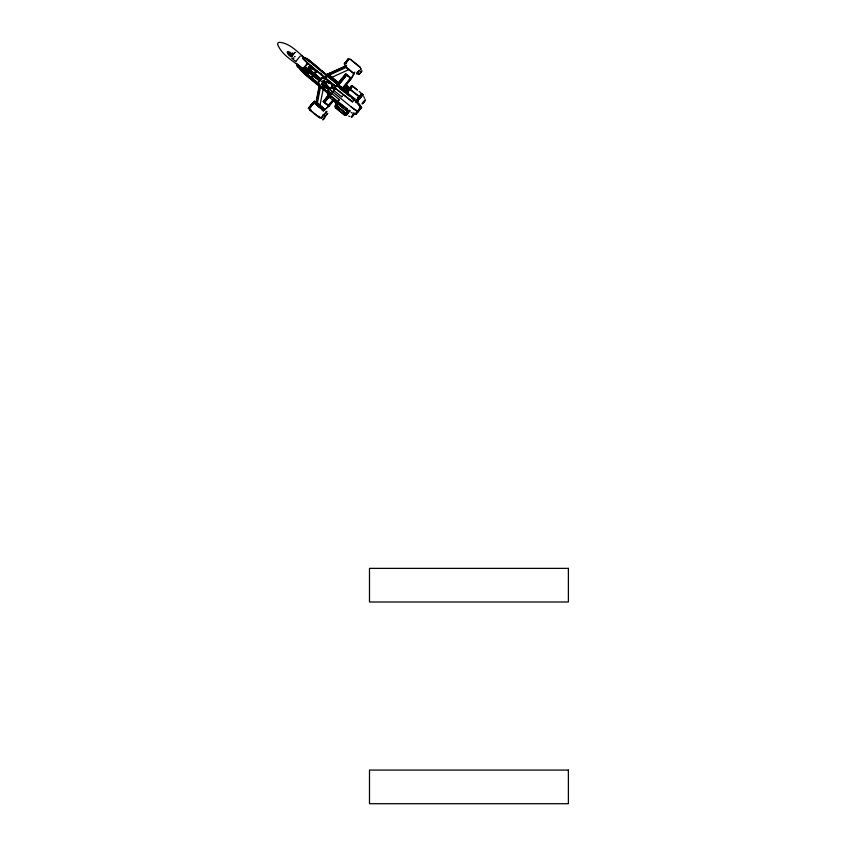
<?xml version="1.0" encoding="UTF-8"?>
<svg xmlns="http://www.w3.org/2000/svg" width="846" height="846" viewBox="0 0 846 846"><rect width="100%" height="100%" fill="white"/><g stroke="black" fill="none" stroke-linecap="round" stroke-linejoin="round"><path stroke-width="1.27" d="M334.699 87.593L335.037 88.798M334.752 88.111L334.847 85.732L336.549 85.88A5.034 4.981 35.4 0 1 338.58 86.852L354.326 99.564L353.406 100.727M356.853 102.324L356.853 102.324A6.134 5.933 41.1 0 1 356.557 102.186M326.345 74.596L308.896 59.759L305.766 58.046A4.59 3.247 -42.1 0 0 304.401 57.676L302.519 58.353L306.781 62.593A24.978 3.849 39 0 0 313.327 68.325L334.857 86.292L334.847 85.732L334.773 86.916M337.057 104.174L336.433 105.729L346.543 113.745L336.507 105.951A1.269 0.687 38.7 0 1 336.137 105.57L337.194 103.455M293.71 58.427L293.456 57.94L293.647 58.48M334.752 87.466L334.72 86.842M290.982 54.43L290.538 55.244M336.359 105.338L336.888 104.597M290.961 55.032L290.03 54.588L292.145 56.566L290.368 54.197L290.982 54.377M336.518 105.242L335.989 106.236L336.412 105.676M345.062 114.612A6.134 5.911 36.7 0 0 346.321 115.331L346.204 115.384A5.88 5.668 36.7 0 1 344.914 114.622L344.66 114.601M346.363 112.941A5.88 1.491 38.9 0 0 347.473 113.755L347.473 113.755A2.898 0.719 -55 0 0 348.309 112.825L348.309 112.825A6.134 1.555 38.9 0 1 347.283 112.074M337.004 103.857C335.439 106.839 335.428 105.38 335.904 105.856A1.237 0.92 38.4 0 0 336.253 106.258L346.363 113.967L345.813 114.654M319.238 85.753L316.066 101.901L325.065 109.472M319.333 86.599L316.404 102.091L315.283 103.487L323.701 110.657L315.368 103.889L314.945 103.297L316.214 101.742L316.89 102.08M316.489 102.503L319.661 86.355M319.598 87.582L316.89 102.25M317.377 103.053L320.306 88.153M323.204 89.063L319.947 105.316M319.682 87.709L316.161 104.365L319.703 107.696M334.678 86.419C332.51 82.432 313.073 78.551 331.717 83.754C339.584 86.303 329.528 87.624 334.477 89.792L335.619 88.418M331.643 83.839L331.875 88.28L331.611 83.638L335.428 86.768M327.783 88.523L321.681 83.86L327.783 88.523L321.988 83.733L325.996 91.114L321.681 83.86L327.688 88.65L329.591 92.658L331.146 93.917L330.458 94.837L325.773 91.03L321.755 83.775L323.976 81.026L328.724 87.36L332.933 88.523M326.736 91.643L328.428 94.414L329.274 94.572A2.527 0.592 -12.6 0 0 330.173 94.488L330.3 95.408M358.45 100.156L357.773 101.129L358.45 100.156A5.88 4.135 38.6 0 1 357.192 99.342M362.532 94.868A6.197 5.975 36.7 0 1 362.723 95.122L362.532 95.186A5.933 4.219 39.8 0 0 361.686 94.287M334.836 86.377L334.847 85.732M321.787 87.603L318.35 82.337L321.861 77.98L327.709 80.222L331.812 83.553L324.039 81.184M331.6 83.955L331.717 88.196M345.665 92.055L346.151 92.648M346.014 91.643L354.855 98.993L353.226 100.96M345.676 114.548A5.88 4.135 38.4 0 0 346.469 115.014L347.008 114.443A6.134 4.315 38.4 0 1 345.697 113.607M355.806 101.552A6.134 5.911 37.1 0 0 356.938 102.176L357.255 101.647A5.88 5.668 37.1 0 1 356.177 101.055M348.457 90.258L347.685 88.946A3.5 0.529 39 0 1 345.75 86.969L345.284 85.848L348.869 89.359L350.191 87.952L348.531 89.962M362.458 95.291L362.056 95.852L362.723 95.143M357.255 101.647L357.054 102.028A2.898 0.571 -62.2 0 0 357.128 101.943L356.949 102.154M361.506 96.423L360.766 97.427A2.898 0.719 -46.7 0 0 361.475 96.433L361.506 96.423A5.933 1.576 39.3 0 0 360.819 95.799M344.555 87.624L345.464 88.788L344.523 89.866L343.064 88.608L351.238 78.509L354.865 72.069M354.273 73.242L351.418 78.318L345.38 85.774M312.015 69.065L312.629 68.547A2.03 0.941 39.4 0 1 313.528 69.097C316.467 73.655 315.653 70.482 315.949 71.075M362.416 94.213L361.887 94.794M348.097 90.353L346.86 92.193L348.15 90.342M346.744 92.531L348.076 90.332M346.86 92.404L347.981 90.49L346.997 92.087M350.646 87.413L349.948 88.069M351.111 87.138L349.842 88.407L347.769 86.324M359.138 97.607A5.88 1.491 39 0 0 359.994 98.242L359.19 99.373A6.134 1.555 39 0 1 358.038 98.506M308.166 73.708L307.965 74.311A2.03 1.703 38.2 0 0 308.631 75.157M336.137 105.316L346.321 113.977M303.344 69.002L304.116 68.029M306.337 70.461L305.607 71.381L307.278 72.693L306.918 73.126C301.959 68.272 312.565 74.184 306.21 70.63M306.918 73.126L307.976 71.783L307.257 72.682M339.701 88.481L344.798 92.595M340.05 88.047L336.327 83.606L316.224 67.225A19.289 2.972 39 0 1 309.509 61.346L306.897 58.712L307.13 59.77M335.545 88.904L335.735 88.872A2.242 2.21 35.4 0 1 336.539 89.221L352.623 101.732M295.772 61.462L300.277 56.026M346.659 109.113L347.103 108.595L345.58 110.424L346.881 108.827L330.987 96.095A2.242 2.094 37.4 0 1 330.479 95.408M308.79 108.129L312.481 103.624M309.171 108.425L311.095 109.98M309.689 107.791L310.091 107.294M311.465 105.782L314.226 102.239L311.751 105.211M320.972 118.133L323.246 115.437M337.089 103.952L336.296 103.18A2.527 0.888 38.9 0 1 335.079 101.605L335.069 101.383A1.565 0.55 38.9 0 0 334.974 101.118L334.921 101.256A2.898 1.026 38.9 0 0 336.296 103.18L336.518 103.487A2.104 0.74 38.9 0 1 335.333 101.784A1.988 0.698 38.9 0 0 335.048 101.076M336.793 104.788L337.226 104.058L336.317 105.359L337.311 103.857M336.232 102.461A3.405 1.195 38.9 0 1 335.672 101.848L335.682 102.123A1.681 0.592 38.9 0 0 336.655 103.381L337.205 103.836L336.719 105.316M330.173 94.488L327.878 94.361L328.491 94.583M346.881 108.827L330.881 96.233A2.242 2.094 37.4 0 1 330.374 95.545L330.226 94.752M348.309 112.856L347.463 113.787M348.605 58.829L346.701 61.25M347.706 60.775L348.975 59.135L348.52 59.696M360.956 72.143L361.792 71.053M344.967 113.935L345.665 113.65A6.197 4.357 38.4 0 0 346.987 114.496L346.754 114.749A6.081 4.272 38.4 0 1 345.411 113.967L345.707 113.015M344.449 87.646L344.734 86.525L348.531 90.131M346.997 91.802L347.389 91.188M348.14 90.448L347.336 91.654L348.182 90.416L347.389 91.41L348.203 90.511L344.629 86.704L344.089 87.36M349.102 89.274L351.661 86.155M350.466 87.656L351.27 87.043M345.284 85.848L349.134 89.031L351.428 86.958L350.72 87.773M355.775 102.355L356.663 101.213M359.984 97.1L360.66 96.264M365.134 99.902L362.511 103.149M305.364 71.688L306.189 70.652M308.05 72.111L308.536 71.508M308.42 73.835L305.046 71.106L304.454 71.836L318.022 82.855L317.165 83.849L320.348 79.884M346.268 61.547L348.594 58.596L344.311 63.852L345.771 62.393M356.875 74.036L357.319 73.242M361.221 71.815L360.745 72.407M308.388 60.352L307.521 59.876M309.477 68.896C308.05 69.954 310.641 68.198 309.932 69.774L320.972 79.112L307.405 68.092L306.019 69.795L319.524 80.899L306.019 69.795M311.053 67.997L309.372 66.728L308.483 67.807L310.006 65.956L311.984 66.866L310.345 65.533L309.879 66.104M310.122 69.129L310.937 68.114M356.589 99.532L356.769 99.881A6.176 4.336 38.6 0 0 358.091 100.727L358.048 100.748A6.081 4.272 38.6 0 1 356.811 99.839L361.115 93.969L360.999 94.699A6.197 4.41 39.8 0 1 362.099 95.82L362.109 95.788M345.951 114.485L345.411 115.204M310.694 106.998L310.916 106.279L310.334 107.008M311.053 106.078L309.329 108.235L311.011 106.131L310.482 107.051M310.503 106.776L310.831 106.829M345.654 63.217L345.179 64.032M345.982 63.059L346.426 62.297L346.49 63.101M330.046 95.281L335.471 88.566M303.555 68.727L304.518 67.521M314.479 102.821L314.374 102.059M346.945 85.531C346.289 84.114 344.978 86.271 346.141 84.822M326.524 111.482L321.3 118.133M349.303 88.481L351.714 85.583L349.578 88.291M346.86 92.552L347.272 91.844M346.765 92.87L347.177 92.256L346.754 92.732M350.974 87.656L351.291 87.286M356.05 101.985L357.298 100.41M308.579 67.68L310.207 65.713L311.836 67.046L310.218 69.012L308.631 67.617M335.185 82.485C335.333 80.465 337.966 85.457 338.146 83.543M335.767 105.242L334.836 106.448L336.095 104.967M336.697 104.65L337.205 103.794M336.93 104.735L336.454 105.528L336.761 104.925M336.338 105.972L336.814 105.359M335.904 106.554L336.793 105.486M336.422 106.501L336.962 105.835M308.917 107.96L311.582 104.386M314.035 101.7L311.677 104.513M309.53 108.214L311.159 106.162M345.401 63.545L345.073 63.926M327.222 113.914L327.751 113.269L324.97 116.621M346.067 92.489L349.112 88.777L359.74 97.396L358.017 99.521M346.426 92.574L347.452 91.093M347.241 91.981L347.949 90.85L347.146 90.311M349.948 88.428L350.995 87.265M350.741 87.572L349.705 88.544L351.397 86.017M350.159 88.365L351.428 87.212M346.86 92.975L347.473 92.214M346.976 93.071L347.59 92.299M351.809 87.001L351.153 87.825L352.042 86.609M347.188 93.166L347.791 92.404M364.89 100.209L363.738 101.647M291.891 55.931L291.204 56.788L292.304 55.561A1.523 1.47 41.4 0 0 292.356 56.206M310.345 65.533L311.688 67.225L310.26 68.949M313.337 78.255L313.062 78.562M319.777 80.592L306.115 69.7M324.134 101.065L324.885 100.135M324.282 100.896L323.532 101.816L328.597 95.069M324.42 101.615L328.576 96.433M324.43 102.546L329.623 96.074L324.43 102.546A17.184 6.049 38.9 0 0 328.449 105.454A34.665 8.894 -56.9 0 0 333.324 100.124M309.414 68.97L310.133 69.541L309.615 70.176L310.186 69.478M325.372 99.511L326.799 97.745M324.748 100.304L325.509 99.352M337.988 84.24L338.485 83.617M326.144 111.968L326.873 111.291L323.521 115.342M336.486 105.824L337.427 104.597M336.75 105.739L337.438 104.788M345.559 113.184L348.002 110.16M358.017 97.766L358.387 97.311M346.458 113.85L347.23 112.888M354.548 113.724L351.746 117.139L353.321 115.236M291.785 56.048L292.748 54.863M306.22 67.976L304.655 66.707L302.974 68.833L303.344 68.41M304.359 67.712L305.004 66.929M309.731 70.017L308.938 69.541L312.925 72.915M311.222 71.339L320.898 79.196L307.045 68.526L320.613 79.545M313.083 78.541L313.263 78.34M313.75 101.816L312.544 103.307M311.18 105.909L311.804 105.158M314.236 102.239L311.339 105.761M328.026 96.201L328.819 95.228M326.672 97.893L328.132 96.084M332.964 99.828L328.449 105.454L330.765 102.588M333.588 100.336L328.883 106.152L323.214 101.562L328.512 94.995M356.695 73.073L358.693 70.63M357.086 73.771L357.943 72.724M347.748 90.744L348.975 89.211M347.695 91.305L348.182 90.511L346.236 92.912M347.664 91.632L348.224 90.744M347.346 92.362L348.266 90.987M347.611 92.193L348.298 91.231M357.213 100.526L358.07 99.458M290.654 55.075L292.145 56.566C290.368 55.836 286.72 50.823 290.601 54.176L290.59 54.8M291.859 56.048L294.768 52.515A1.523 1.47 41.4 0 1 295.666 52.463M304.719 67.278L305.966 65.724M344.671 63.408L348.51 58.691M346.627 62.107L345.781 63.09L346.49 62.509M315.368 103.889L316.298 102.747L315.875 102.144L317.081 101.837M315.558 103.878L316.658 101.795M317.091 103.212L316.161 104.365L316.573 103.889L314.945 103.297M324.462 101.562L326.82 98.644M333.483 100.515L329.475 105.486L323.648 110.551M322.823 115.024L323.299 114.443M339.32 99.638L338.791 100.304L339.32 99.638L331.59 93.356M341.625 96.782L342.165 96.116L341.625 96.782L333.895 90.501M337.216 104.915L338.051 103.878M346.342 109.483L345.633 110.34L329.834 97.692A5.034 4.716 37.4 0 1 328.428 95.947L327.095 92.658L306.939 76.214A25.211 8.809 38.9 0 1 300.594 70.102L296.777 65.227L300.996 69.763A24.978 8.724 38.9 0 0 307.278 75.812L328.904 93.578L329.697 92.542L331.241 93.8M347.156 112.973L348.034 111.884M353.84 113.903L352.549 115.49M357.245 101.858A27.157 26.215 41.3 0 1 361.623 107.41L360.079 109.324A27.157 26.332 41.4 0 1 359.423 109.092M306.548 59.146L307.278 58.934M308.198 60.637L308.737 59.918M320.063 80.211L306.633 69.034A7.128 0.899 39 0 1 304.423 66.993L307.384 63.408M325.974 75.072L326.693 74.162L335.587 81.882M327.645 74.3L326.789 75.357L327.286 75.865L327.793 74.131L328.29 74.839L345.676 66.623L346.638 65.385M328.068 74.395L327.138 75.738M327.952 74.511L327.423 75.907L335.777 82.76M346.522 62.403L345.929 63.122M346.49 65.353L345.506 66.559L354.051 73.496M352.465 97.776L345.559 92.172L346.574 91.03L343.497 88.534A12.902 1.988 39 0 1 339.003 85.139L335.407 82.707M336.676 83.067L336.2 83.574L337.491 83.913M338.95 82.675L341.245 79.852M340.177 82.062L345.845 75.093L339.024 83.49M341.224 79.862L345.877 74.162L337.459 84.526L338.358 85.256L346.701 74.977A17.184 2.601 39 0 0 350.614 78.012A34.665 9.412 -53.5 0 1 342.641 88.576M338.358 85.256L339.098 84.336M339.88 83.426L346.701 74.977L345.792 74.247M339.024 85.88A12.902 1.988 39 0 1 338.654 85.573L339.003 85.139M342.281 88.28L350.614 78.012M342.905 88.788L343.645 87.857M344.333 89.634C344.153 87.35 347.272 90.236 345.855 88.671M345.189 88.418L344.491 89.761C345.718 91.315 346.12 88.301 347.124 90.162M344.893 88.111L345.898 89.052L345.168 90.036M345.327 90.416L346.183 89.359M327.233 113.914C316.52 125.811 328.978 116.526 323.553 115.257M357.541 73.168L359.011 74.459L360.787 72.354M349.789 88.439L350.149 87.995L349.641 88.619L348.732 87.868M348.14 91.379L349.884 89.232M348.732 90.892L350.741 88.428M353.977 99.997L354.855 98.993L353.977 99.997L351.936 98.358M348.013 111.915L348.901 110.815M363.484 101.858L362.014 103.73M363.822 102.144C359.085 108.098 368.824 95.958 364.076 101.922M357.477 73.052L360.682 69.351M348.689 89.877L349.197 89.242M349.313 90.533L350.889 88.597M320.972 79.112L322.886 76.775M311.465 104.534C300.489 118.334 321.966 91.749 311.614 104.597M346.183 63.038L346.384 62.414M337.892 84.018L339.193 83.299M361.877 70.937L359.042 74.416L357.699 73.264M353.533 114.897L354.358 113.882L355.722 114.432L359.116 110.414M307.933 71.836L307.013 73.01L305.469 71.572M346.151 61.917L344.301 63.873M347.928 90.342L345.866 92.849M349.038 89.338L350.096 88.047M349.335 89.274L350.075 88.566M349.546 89.306L350.265 88.523M349.684 89.338L351.46 87.307M292.695 54.937L293.678 53.742M305.903 65.819L306.516 65.057M313.496 103.149L312.195 104.735L313.454 103.17M337.311 104.005L336.571 105.084M361.2 96.899L361.147 96.92A6.186 1.639 39.3 0 0 360.026 95.873L359.508 95.926M354.019 113.607L351.397 116.854L351.82 116.367M347.495 91.643L348.161 90.67L347.452 90.067M349.884 88.608L350.593 87.931M347.431 92.024L347.981 91.157M350.17 88.544L350.953 87.783M360.586 96.359L361.422 95.344M292.959 54.62L294.768 52.515M306.379 65.237L306.992 64.486M322.961 76.69L321.861 77.98M336.697 105.2L337.194 104.407M336.613 105.623L337.163 104.745M345.38 91.58L345.855 90.998L347.727 92.51M349.356 88.756L350.191 87.847M347.23 91.654L348.076 90.543M350.604 87.635L349.461 88.83L348.774 88.28M347.156 91.95L347.801 91.104L346.67 90.141M346.997 92.552L347.473 91.77M346.923 92.849L347.41 92.151M361.305 95.482L362.025 94.615M361.253 94.392L361.305 94.318A6.176 4.389 39.8 0 1 362.405 95.45L362.331 95.492A6.081 4.325 39.8 0 0 361.253 94.392L361.094 94.255M306.791 64.74L307.362 64.042M311.529 67.405L311.984 66.866M337.184 104.069L336.274 104.745M359.624 98.845L359.603 98.823A6.081 1.544 39 0 1 358.376 97.903L358.165 97.576M346.099 114.422L345.242 115.405L345.739 114.834M338.315 83.479L328.132 74.808M347.495 91.093L346.976 91.844M349.842 88.153L350.551 87.519M350.879 87.498L351.302 87.096M351.862 86.842L352.444 86.133L357.255 90.057M307.109 64.359L307.595 63.767M323.214 101.562L329.073 105.962L323.246 111.027L321.469 109.367M323.986 101.266L324.885 101.996M345.686 110.266L347.103 108.595M323.997 81.364L321.755 83.775M336.37 105.19L336.972 104.322L335.925 105.041M360.713 108.447L361.041 107.907A25.454 25.211 34.8 0 0 355.743 101.245L353.734 99.617M330.627 88.777L306.548 69.139L306.929 68.685M329.179 91.59L325.996 91.114M330.003 95.397L330.575 94.741M360.967 108.235L357.911 111.704A25.517 6.641 38.9 0 1 351.143 106.818M328.586 87.519C314.849 69.425 330.141 91.601 332.764 91.897L351.101 106.871A25.517 6.271 38.9 0 0 357.858 111.778L360.745 108.5M332.721 91.95L328.195 88.016L327.592 88.629M361.623 107.41C361.073 110.424 356.568 108.362 359.508 109.726L356.251 113.766C353.861 111.461 357.647 115.754 354.4 113.946M345.559 92.172L346.574 91.03M351.238 78.509L345.644 73.792L338.516 82.591L328.005 73.951L335.978 70.916M345.792 66.295L345.168 65.882L345.443 66.855L328.83 74.3M331.96 77.272L348.764 69.626M345.411 74.734L346.289 75.484M353.882 73.782L345.305 66.813L328.502 74.459M345.147 88.619L346.035 89.517M308.631 73.94L308.018 73.517M348.954 111.936L349.821 110.995A2.898 0.719 -46.8 0 1 348.943 111.926A5.933 1.576 39.2 0 0 348.161 111.217M336.729 104.777L336.994 104.439M349.525 88.714L359.74 96.772M346.5 114.993L346.67 114.845A6.186 4.346 38.4 0 1 345.358 114.03M362.775 94.9L362.913 94.847A6.176 5.975 41.6 0 0 361.866 93.684L361.697 93.546M302.001 68.251L298.691 66.802A4.357 2.929 -31.4 0 1 297.581 65.935L297.2 64.941M290.664 54.821L289.998 54.059M330.67 94.583L326.017 90.871M328.005 73.951L344.967 66.136L345.58 66.548M328.322 74.162L345.242 66.4M329.348 75.072L346.151 67.426M362.881 94.847L362.902 94.879A5.933 5.742 41.6 0 0 361.813 93.747L361.612 93.663M351.587 85.858L352.19 85.827A1.227 1.153 37.4 0 1 352.676 86.081L357.329 89.856M302.519 58.353L303.365 58.173M328.999 91.442L325.742 90.903M328.417 94.266L328.333 94.139M334.72 86.229L335.513 86.292M334.995 88.862L335.587 88.841M336.021 86.313L336.433 86.419A4.484 4.431 35.4 0 1 337.258 86.704A4.716 4.664 35.4 0 0 336.327 86.377M288.666 53.33L288.349 52.864L290.516 54.747M349.927 116.558L348.732 116.135M349.43 111.418L349.451 111.429A6.176 1.639 39.2 0 0 348.277 110.403M290.432 54.398L288.518 52.843M352.444 113.1L351.175 112.455M349.081 88.756L349.884 89.38M350.011 58.934L360.322 67.268M314.078 73.179L316.415 71.286A1.671 0.983 49.8 0 1 316.869 71.096M313.919 73.38L314.934 73.443L316.637 71.434A1.417 0.835 49.8 0 1 316.933 71.286M319.693 73.01L321.628 74.49M319.788 73.2L321.639 74.628M350.233 88.957L349.102 87.931M332.668 99.278L343.92 108.288M346.839 94.244L348.88 95.884M336.676 89.327L352.391 102.006M318.752 116.177L320.676 117.731M309.52 109.536L319.598 117.689M309.382 109.716L319.46 117.869M351.122 60.098L360.174 67.437M359.19 91.368L362.374 94.276M345.887 85.15L346.278 85.478A3.553 0.539 39 0 1 346.839 85.954M345.771 85.256L348.943 88.238M345.676 85.414L346.088 85.742A3.786 0.571 39 0 1 346.384 85.996M344.29 87.085L347.97 90.659M328.28 74.85L339.479 83.87M309.625 60.891L319.502 68.917M321.48 70.514L324.441 72.925L322.358 71.424M311.487 62.604L320.38 69.816M310.577 62.35C300.383 56.026 292.198 43.262 279.233 42.3L278.006 42.892L277.615 44.32C282.289 56.629 296.428 62.223 305.015 71.18M339.584 86.324L342.366 88.587M303.989 57.814L302.064 56.248A1.671 1.618 41.4 0 0 301.652 56.005M324.885 76.182L326.736 77.684M309.805 66.189L311.444 67.521L309.763 66.252M311.243 67.765L309.615 66.432L311.201 67.817M292.483 52.907L291.933 53.858C285.62 48.645 286.466 53.277 289.871 56.153M309.171 66.961L310.852 68.24M309.023 67.141L310.662 68.473L308.97 67.204M310.461 68.716L308.822 67.373L310.408 68.769M309.35 69.044L310.059 69.626M288.253 52.568L291.341 55.075M290.442 55.212L292.399 56.809M304.423 66.993L305.977 68.262M315.505 75.95L317.44 77.525M310.207 72.566L312.153 74.141M314.088 75.717L319.904 80.433M356.071 110.202L357.858 111.778M291.733 58.247L295.751 61.504M303.725 68.526L304.274 68.97M307.669 72.174L306.051 70.81L307.563 72.322M296.322 63.239L304.042 69.509M305.903 71.011L307.447 72.449M305.744 71.201L307.362 72.566M317.514 83.648L308.727 76.51A19.289 6.736 38.9 0 1 302.276 70.303L299.981 67.268M328.237 92.351L330.12 93.885M313.274 80.888L315.23 82.474M321.099 87.233L323.045 88.819M337.353 103.646L336.391 103.001A3.194 1.121 38.9 0 1 334.921 101.097M335.354 107.442L344.766 115.088M335.217 107.601L344.534 115.162M316.489 102.726L324.917 109.568L316.298 102.747M359.212 96.93L359.751 97.385M348.319 87.244L349.091 88.037M347.262 90.279L346.384 89.845M346.278 85.298L348.975 87.942M348.806 88.111L348.499 87.72A3.553 0.539 39 0 0 347.357 86.419M345.898 89.052L346.966 90.279M346.574 85.298L347.981 86.726M361.845 94.033L362.088 94.35A6.197 5.975 36.7 0 0 361.665 93.959M361.739 93.758L362.225 94.318M323.859 77.631L325.805 79.355M346.733 85.425L347.399 86.133M344.639 87.889L345.263 88.354M348.901 87.688L348.013 86.927M347.209 89.856L346.786 89.285M336.898 84.135L336.317 83.468M312.629 74.987C313.707 76.034 310.757 78.551 313.062 76.246A1.132 0.962 40 0 0 312.756 74.829M312.491 75.135L311.888 77.145M346.881 85.562L348.499 87.307M344.671 89.57L345.485 90.236M346.67 90.025L345.908 89.19M346.543 89.898L345.105 88.322M345.02 66.051L345.654 66.601M302.678 57.909L306.982 62.181A25.211 3.881 39 0 0 313.591 67.976L334.847 85.721M348.584 87.392L348.002 86.641M328.798 92.923L330.099 94.297M347.272 85.932L347.865 86.429M347.664 86.197L348.203 86.969M345.432 88.724L345.919 89.39M336.274 102.652L336.074 102.049M363.695 96.677L364.7 98.295M362.225 94.318L361.845 93.821A6.197 5.996 41.6 0 1 362.807 94.974M348.51 88.27L348.489 88.227A3.786 0.571 39 0 0 347.23 86.747M360.83 69.182L361.115 68.653L360.65 69.15M296.777 65.227L297.295 66.464A4.59 3.077 -31.4 0 0 298.363 67.215M355.51 101.509A27.157 26.215 41.3 0 1 360.935 108.034M317.165 71.445A1.163 0.687 49.8 0 0 316.848 71.582L315.294 73.475A1.132 1.132 0 0 1 313.76 73.591M335.703 88.946A2.242 2.21 35.4 0 1 336.497 89.285M305.036 58.3A4.357 3.088 -42.1 0 1 305.417 58.469M342.419 88.449A12.902 1.988 39 0 1 340.547 87.064M339.785 86.472A12.902 1.988 39 0 0 340.166 86.768A18.76 2.834 39 0 1 339.796 86.408M342.302 88.322A18.76 2.834 39 0 1 340.515 86.969M339.077 85.837A18.76 2.834 39 0 1 338.728 85.552M350.519 77.79A16.434 2.485 39 0 1 347.399 75.389M347.209 89.19A3.638 0.55 39 0 1 347.294 89.327M347.283 87.339A3.913 0.592 39 0 1 347.516 87.582M348.066 88.206A3.913 0.592 39 0 1 348.192 88.375M359.994 98.242A2.898 0.73 -54.9 0 1 359.18 99.363M357.065 101.985A6.081 5.869 37.1 0 1 355.732 101.203M359.941 96.677A6.197 1.639 39.3 0 1 360.766 97.427M356.473 100.251A6.134 4.315 38.6 0 0 357.784 101.097L357.826 101.076A6.197 4.357 38.6 0 1 356.452 100.283M356.208 113.893A27.157 26.332 41.4 0 1 355.542 113.65M354.241 113.121A27.157 26.332 41.4 0 1 353.596 112.835M349.874 110.752A27.157 26.332 41.4 0 1 349.292 110.35A6.197 1.639 39.2 0 1 349.884 110.911M356.325 113.755A25.454 20.272 39.9 0 1 355.68 113.491M306.781 68.864A7.128 2.675 38.8 0 1 304.655 66.707M304.148 69.742A7.529 6.969 40.5 0 1 303.577 68.864M327.793 104.693A16.434 5.785 38.9 0 1 325.234 102.831M335.439 101.552A3.405 1.195 38.9 0 1 335.101 100.991M334.212 100.24A1.565 0.55 38.9 0 1 334.572 100.568M345.57 114.538A6.081 5.89 41.6 0 0 346.564 115.067L346.437 115.225A6.134 5.933 41.6 0 1 345.295 114.622M346.236 115.426A6.081 5.869 36.7 0 1 344.893 114.654M294.556 56.587L295.106 56.703L294.577 56.523M312.703 68.917L311.582 68.748L312.703 68.896M310.99 77.208L311.55 76.531L311.042 77.155M347.949 113.301L347.875 113.385A6.176 1.565 38.9 0 1 346.627 112.455L346.617 112.381A6.081 1.544 38.9 0 0 347.886 113.332M568.385 568.375L369.49 568.375L369.49 601.992L568.385 601.992L568.385 568.375M568.385 770.082L369.49 770.082L369.49 803.7L568.385 803.7L568.385 770.082M334.434 100.325L334.35 100.24A1.988 0.698 38.9 0 1 334.551 100.505L334.434 100.325M359.719 107.368L360.491 108.531L359.719 107.368M329.052 95.989A4.484 4.198 37.4 0 0 330.173 97.29A4.716 4.42 37.4 0 1 328.999 95.915"/></g></svg>
